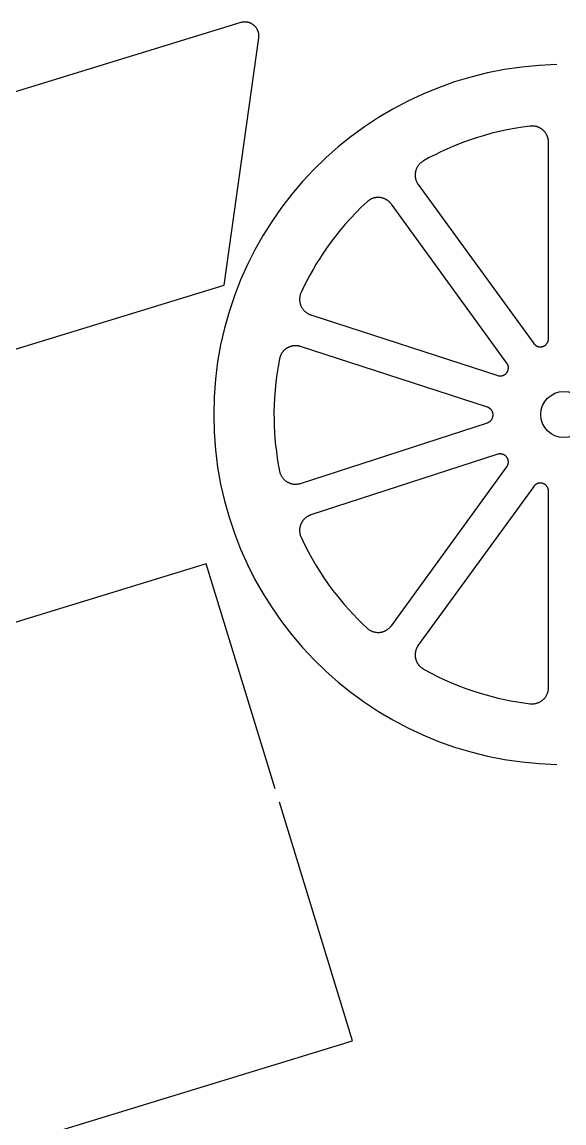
# Model space of a CAD drawing. Extents: x -2485 to -2143, y -68 to 535.
# Drawn here: x -2356 to -2317.3, y 356.3 to 435 of the extents above; entities that cross this region are included whole.
import ezdxf

# ---------------------------------------------------------------- set-up
doc = ezdxf.new("R2010")
doc.units = 0
doc.layers.add('Contorno', color=5, linetype='Continuous', true_color=0x0000ff)
doc.layers.add('Linha', color=1, linetype='Continuous')

msp = doc.modelspace()

# ---------------------------------------------------------------- linework, layer by layer
at = {"layer": 'Contorno'}
for points in [[(-2361.179, 410.163), (-2341.547, 416.187), (-2339.069, 433.838), (-2339.065, 433.867), (-2339.062, 433.898), (-2339.06, 433.928), (-2339.059, 433.959), (-2339.059, 433.99), (-2339.06, 434.021), (-2339.062, 434.053), (-2339.065, 434.084), (-2339.069, 434.115), (-2339.074, 434.147), (-2339.08, 434.178), (-2339.087, 434.209), (-2339.095, 434.24), (-2339.104, 434.271), (-2339.113, 434.301), (-2339.124, 434.331), (-2339.136, 434.361), (-2339.149, 434.39), (-2339.163, 434.419), (-2339.177, 434.448), (-2339.193, 434.476), (-2339.209, 434.503), (-2339.226, 434.53), (-2339.244, 434.556), (-2339.263, 434.581), (-2339.282, 434.606), (-2339.302, 434.63), (-2339.323, 434.653), (-2339.344, 434.675), (-2339.365, 434.697), (-2339.388, 434.717), (-2339.41, 434.737), (-2339.434, 434.757), (-2339.458, 434.775), (-2339.482, 434.793), (-2339.508, 434.811), (-2339.534, 434.827), (-2339.561, 434.843), (-2339.588, 434.859), (-2339.616, 434.873), (-2339.645, 434.886), (-2339.674, 434.899), (-2339.703, 434.911), (-2339.733, 434.922), (-2339.763, 434.932), (-2339.794, 434.941), (-2339.825, 434.949), (-2339.856, 434.956), (-2339.888, 434.962), (-2339.92, 434.967), (-2339.951, 434.971), (-2339.983, 434.974), (-2340.015, 434.976), (-2340.047, 434.976), (-2340.078, 434.976), (-2340.11, 434.975), (-2340.141, 434.973), (-2340.173, 434.97), (-2340.204, 434.966), (-2340.234, 434.961), (-2340.264, 434.955), (-2340.294, 434.949), (-2340.324, 434.941), (-2340.353, 434.933), (-2363.057, 427.966)], [(-2337.889, 380.195), (-2342.821, 396.268), (-2369.271, 388.153)], [(-2358.821, 354.094), (-2332.371, 362.21), (-2337.596, 379.239)]]:
    msp.add_lwpolyline(points, dxfattribs=at)
msp.add_circle((-2317.282, 406.939), 1.65, dxfattribs=at)
msp.add_arc((-2317.282, 406.939), 25, 91.14599, 268.85401, dxfattribs=at)
at = {"layer": 'Linha'}
for points in [[(-2319.564, 427.546), (-2319.595, 427.546), (-2319.625, 427.544), (-2319.655, 427.542), (-2319.684, 427.538), (-2320.247, 427.464), (-2320.803, 427.375), (-2321.351, 427.272), (-2321.891, 427.155), (-2322.423, 427.025), (-2322.946, 426.882), (-2323.46, 426.727), (-2323.964, 426.56), (-2324.384, 426.41), (-2324.804, 426.25), (-2325.224, 426.079), (-2325.643, 425.898), (-2326.062, 425.705), (-2326.48, 425.501), (-2326.896, 425.287), (-2327.31, 425.061), (-2327.344, 425.041), (-2327.378, 425.019), (-2327.411, 424.997), (-2327.444, 424.973), (-2327.475, 424.948), (-2327.506, 424.923), (-2327.535, 424.896), (-2327.564, 424.868), (-2327.592, 424.839), (-2327.619, 424.809), (-2327.645, 424.778), (-2327.669, 424.747), (-2327.693, 424.715), (-2327.715, 424.681), (-2327.737, 424.647), (-2327.757, 424.613), (-2327.776, 424.577), (-2327.793, 424.541), (-2327.81, 424.505), (-2327.825, 424.468), (-2327.839, 424.43), (-2327.851, 424.392), (-2327.863, 424.354), (-2327.873, 424.315), (-2327.881, 424.276), (-2327.888, 424.236), (-2327.894, 424.197), (-2327.899, 424.157), (-2327.902, 424.117), (-2327.904, 424.077), (-2327.904, 424.037), (-2327.903, 423.997), (-2327.901, 423.957), (-2327.897, 423.917), (-2327.892, 423.877), (-2327.885, 423.837), (-2327.877, 423.798), (-2327.868, 423.759), (-2327.858, 423.72), (-2327.846, 423.682), (-2327.832, 423.644), (-2327.818, 423.607), (-2327.802, 423.57), (-2327.785, 423.534), (-2327.767, 423.498), (-2327.747, 423.463), (-2327.727, 423.429), (-2327.705, 423.395), (-2327.682, 423.362), (-2319.437, 412.014), (-2319.425, 411.998), (-2319.412, 411.983), (-2319.399, 411.968), (-2319.386, 411.953), (-2319.371, 411.939), (-2319.357, 411.925), (-2319.342, 411.912), (-2319.326, 411.899), (-2319.31, 411.887), (-2319.294, 411.875), (-2319.277, 411.864), (-2319.26, 411.854), (-2319.243, 411.844), (-2319.225, 411.835), (-2319.207, 411.826), (-2319.188, 411.818), (-2319.17, 411.811), (-2319.151, 411.804), (-2319.132, 411.798), (-2319.113, 411.793), (-2319.093, 411.788), (-2319.073, 411.784), (-2319.054, 411.781), (-2319.034, 411.778), (-2319.014, 411.776), (-2318.994, 411.775), (-2318.974, 411.775), (-2318.954, 411.775), (-2318.934, 411.775), (-2318.914, 411.777), (-2318.894, 411.779), (-2318.874, 411.782), (-2318.854, 411.785), (-2318.835, 411.79), (-2318.815, 411.794), (-2318.796, 411.8), (-2318.777, 411.806), (-2318.758, 411.813), (-2318.74, 411.82), (-2318.721, 411.829), (-2318.703, 411.837), (-2318.686, 411.847), (-2318.668, 411.857), (-2318.651, 411.867), (-2318.635, 411.878), (-2318.618, 411.89), (-2318.603, 411.902), (-2318.587, 411.915), (-2318.572, 411.928), (-2318.558, 411.942), (-2318.544, 411.956), (-2318.53, 411.971), (-2318.517, 411.986), (-2318.505, 412.002), (-2318.493, 412.018), (-2318.482, 412.035), (-2318.471, 412.052), (-2318.461, 412.069), (-2318.451, 412.086), (-2318.442, 412.104), (-2318.434, 412.123), (-2318.426, 412.141), (-2318.419, 412.16), (-2318.412, 412.179), (-2318.407, 412.198), (-2318.402, 412.217), (-2318.397, 412.237), (-2318.393, 412.256), (-2318.39, 412.276), (-2318.388, 412.296), (-2318.386, 412.316), (-2318.385, 412.336), (-2318.385, 412.356), (-2318.385, 426.383), (-2318.385, 426.413), (-2318.386, 426.443), (-2318.388, 426.473), (-2318.391, 426.503), (-2318.395, 426.534), (-2318.399, 426.564), (-2318.404, 426.594), (-2318.41, 426.624), (-2318.417, 426.654), (-2318.424, 426.684), (-2318.433, 426.714), (-2318.442, 426.744), (-2318.452, 426.773), (-2318.463, 426.802), (-2318.474, 426.831), (-2318.487, 426.86), (-2318.5, 426.888), (-2318.514, 426.916), (-2318.529, 426.943), (-2318.544, 426.97), (-2318.56, 426.997), (-2318.577, 427.023), (-2318.594, 427.049), (-2318.612, 427.074), (-2318.63, 427.098), (-2318.65, 427.122), (-2318.669, 427.145), (-2318.69, 427.168), (-2318.71, 427.19), (-2318.731, 427.212), (-2318.753, 427.233), (-2318.775, 427.253), (-2318.798, 427.272), (-2318.821, 427.291), (-2318.845, 427.31), (-2318.869, 427.328), (-2318.894, 427.345), (-2318.92, 427.362), (-2318.946, 427.378), (-2318.972, 427.394), (-2318.999, 427.409), (-2319.027, 427.423), (-2319.054, 427.437), (-2319.083, 427.449), (-2319.111, 427.461), (-2319.14, 427.473), (-2319.17, 427.483), (-2319.199, 427.493), (-2319.229, 427.502), (-2319.259, 427.51), (-2319.289, 427.517), (-2319.32, 427.524), (-2319.35, 427.53), (-2319.381, 427.534), (-2319.411, 427.538), (-2319.442, 427.542), (-2319.473, 427.544), (-2319.503, 427.546), (-2319.534, 427.546), (-2319.564, 427.546)], [(-2321.792, 409.695), (-2321.772, 409.697), (-2321.753, 409.699), (-2321.733, 409.702), (-2321.713, 409.706), (-2321.694, 409.71), (-2321.674, 409.715), (-2321.655, 409.721), (-2321.636, 409.727), (-2321.617, 409.734), (-2321.599, 409.742), (-2321.58, 409.75), (-2321.563, 409.759), (-2321.545, 409.769), (-2321.528, 409.779), (-2321.511, 409.789), (-2321.494, 409.801), (-2321.478, 409.813), (-2321.462, 409.825), (-2321.447, 409.838), (-2321.432, 409.851), (-2321.418, 409.865), (-2321.404, 409.88), (-2321.391, 409.895), (-2321.378, 409.91), (-2321.365, 409.926), (-2321.354, 409.942), (-2321.342, 409.958), (-2321.332, 409.975), (-2321.322, 409.993), (-2321.312, 410.01), (-2321.303, 410.028), (-2321.295, 410.047), (-2321.288, 410.065), (-2321.281, 410.084), (-2321.275, 410.103), (-2321.269, 410.122), (-2321.264, 410.142), (-2321.26, 410.161), (-2321.256, 410.181), (-2321.253, 410.201), (-2321.251, 410.221), (-2321.249, 410.241), (-2321.248, 410.261), (-2321.248, 410.281), (-2321.249, 410.301), (-2321.25, 410.321), (-2321.252, 410.341), (-2321.255, 410.36), (-2321.258, 410.38), (-2321.262, 410.4), (-2321.266, 410.419), (-2321.272, 410.439), (-2321.278, 410.458), (-2321.284, 410.477), (-2321.291, 410.495), (-2321.299, 410.514), (-2321.308, 410.532), (-2321.317, 410.55), (-2321.327, 410.567), (-2321.337, 410.584), (-2321.348, 410.601), (-2321.359, 410.617), (-2329.604, 421.966), (-2329.622, 421.99), (-2329.641, 422.013), (-2329.66, 422.036), (-2329.68, 422.059), (-2329.701, 422.082), (-2329.722, 422.103), (-2329.744, 422.125), (-2329.766, 422.146), (-2329.79, 422.166), (-2329.813, 422.186), (-2329.838, 422.205), (-2329.863, 422.224), (-2329.888, 422.242), (-2329.914, 422.259), (-2329.94, 422.275), (-2329.967, 422.291), (-2329.994, 422.306), (-2330.022, 422.321), (-2330.05, 422.334), (-2330.078, 422.347), (-2330.107, 422.359), (-2330.136, 422.371), (-2330.165, 422.381), (-2330.194, 422.391), (-2330.223, 422.4), (-2330.253, 422.408), (-2330.283, 422.415), (-2330.312, 422.422), (-2330.342, 422.427), (-2330.372, 422.432), (-2330.402, 422.436), (-2330.431, 422.44), (-2330.461, 422.442), (-2330.491, 422.444), (-2330.521, 422.445), (-2330.551, 422.445), (-2330.582, 422.445), (-2330.612, 422.443), (-2330.643, 422.441), (-2330.674, 422.438), (-2330.704, 422.434), (-2330.735, 422.43), (-2330.765, 422.424), (-2330.796, 422.418), (-2330.826, 422.411), (-2330.856, 422.403), (-2330.886, 422.394), (-2330.915, 422.385), (-2330.945, 422.374), (-2330.974, 422.363), (-2331.003, 422.352), (-2331.031, 422.339), (-2331.059, 422.326), (-2331.087, 422.312), (-2331.114, 422.297), (-2331.141, 422.281), (-2331.167, 422.265), (-2331.193, 422.249), (-2331.218, 422.231), (-2331.242, 422.213), (-2331.266, 422.195), (-2331.29, 422.176), (-2331.313, 422.156), (-2331.335, 422.136), (-2331.746, 421.745), (-2332.144, 421.347), (-2332.526, 420.941), (-2332.895, 420.529), (-2333.248, 420.111), (-2333.588, 419.688), (-2333.912, 419.26), (-2334.222, 418.829), (-2334.474, 418.461), (-2334.719, 418.085), (-2334.959, 417.7), (-2335.191, 417.306), (-2335.417, 416.904), (-2335.635, 416.494), (-2335.845, 416.076), (-2336.047, 415.65), (-2336.064, 415.613), (-2336.078, 415.576), (-2336.092, 415.538), (-2336.104, 415.5), (-2336.115, 415.462), (-2336.125, 415.423), (-2336.133, 415.384), (-2336.14, 415.344), (-2336.145, 415.304), (-2336.15, 415.265), (-2336.152, 415.225), (-2336.154, 415.185), (-2336.154, 415.144), (-2336.153, 415.104), (-2336.15, 415.064), (-2336.146, 415.025), (-2336.14, 414.985), (-2336.133, 414.945), (-2336.125, 414.906), (-2336.116, 414.867), (-2336.105, 414.829), (-2336.093, 414.79), (-2336.079, 414.753), (-2336.064, 414.715), (-2336.048, 414.679), (-2336.031, 414.643), (-2336.012, 414.607), (-2335.993, 414.572), (-2335.972, 414.538), (-2335.95, 414.505), (-2335.926, 414.472), (-2335.902, 414.44), (-2335.876, 414.409), (-2335.85, 414.379), (-2335.822, 414.35), (-2335.794, 414.322), (-2335.764, 414.295), (-2335.734, 414.269), (-2335.703, 414.243), (-2335.671, 414.219), (-2335.638, 414.197), (-2335.604, 414.175), (-2335.57, 414.154), (-2335.535, 414.135), (-2335.499, 414.117), (-2335.463, 414.1), (-2335.426, 414.084), (-2335.388, 414.07), (-2335.35, 414.057), (-2322.01, 409.722), (-2321.991, 409.717), (-2321.971, 409.711), (-2321.952, 409.707), (-2321.932, 409.703), (-2321.912, 409.7), (-2321.892, 409.697), (-2321.872, 409.695), (-2321.852, 409.694), (-2321.832, 409.694), (-2321.812, 409.694), (-2321.792, 409.695)], [(-2336.359, 401.968), (-2336.319, 401.971), (-2336.28, 401.976), (-2336.24, 401.983), (-2336.201, 401.99), (-2336.162, 401.999), (-2336.123, 402.01), (-2336.085, 402.021), (-2322.744, 406.356), (-2322.725, 406.363), (-2322.706, 406.37), (-2322.688, 406.378), (-2322.67, 406.386), (-2322.652, 406.395), (-2322.634, 406.405), (-2322.617, 406.415), (-2322.6, 406.426), (-2322.584, 406.437), (-2322.568, 406.449), (-2322.552, 406.462), (-2322.537, 406.475), (-2322.522, 406.488), (-2322.508, 406.502), (-2322.494, 406.517), (-2322.481, 406.532), (-2322.468, 406.547), (-2322.456, 406.563), (-2322.444, 406.58), (-2322.433, 406.596), (-2322.423, 406.613), (-2322.413, 406.631), (-2322.404, 406.649), (-2322.395, 406.667), (-2322.387, 406.685), (-2322.38, 406.704), (-2322.373, 406.722), (-2322.367, 406.742), (-2322.361, 406.761), (-2322.357, 406.78), (-2322.352, 406.8), (-2322.349, 406.82), (-2322.346, 406.839), (-2322.344, 406.859), (-2322.343, 406.879), (-2322.342, 406.899), (-2322.342, 406.919), (-2322.343, 406.939), (-2322.344, 406.959), (-2322.346, 406.979), (-2322.349, 406.999), (-2322.352, 407.019), (-2322.357, 407.038), (-2322.361, 407.058), (-2322.367, 407.077), (-2322.373, 407.096), (-2322.38, 407.115), (-2322.387, 407.134), (-2322.395, 407.152), (-2322.404, 407.17), (-2322.413, 407.188), (-2322.423, 407.205), (-2322.433, 407.222), (-2322.444, 407.239), (-2322.456, 407.255), (-2322.468, 407.271), (-2322.481, 407.287), (-2322.494, 407.302), (-2322.508, 407.316), (-2322.522, 407.33), (-2322.537, 407.344), (-2322.552, 407.357), (-2322.568, 407.369), (-2322.584, 407.381), (-2322.6, 407.393), (-2322.617, 407.404), (-2322.634, 407.414), (-2322.652, 407.423), (-2322.67, 407.433), (-2322.688, 407.441), (-2322.706, 407.449), (-2322.725, 407.456), (-2322.744, 407.462), (-2336.085, 411.797), (-2336.113, 411.806), (-2336.142, 411.814), (-2336.171, 411.822), (-2336.201, 411.828), (-2336.231, 411.834), (-2336.261, 411.839), (-2336.291, 411.844), (-2336.322, 411.848), (-2336.352, 411.85), (-2336.383, 411.852), (-2336.414, 411.854), (-2336.445, 411.854), (-2336.476, 411.854), (-2336.507, 411.852), (-2336.538, 411.85), (-2336.569, 411.847), (-2336.6, 411.843), (-2336.631, 411.839), (-2336.662, 411.833), (-2336.692, 411.827), (-2336.722, 411.82), (-2336.752, 411.812), (-2336.782, 411.804), (-2336.811, 411.794), (-2336.84, 411.784), (-2336.869, 411.774), (-2336.897, 411.762), (-2336.925, 411.75), (-2336.953, 411.737), (-2336.98, 411.723), (-2337.006, 411.709), (-2337.032, 411.694), (-2337.058, 411.679), (-2337.083, 411.663), (-2337.108, 411.646), (-2337.133, 411.628), (-2337.157, 411.61), (-2337.181, 411.591), (-2337.204, 411.571), (-2337.227, 411.551), (-2337.25, 411.53), (-2337.272, 411.508), (-2337.293, 411.486), (-2337.314, 411.463), (-2337.334, 411.439), (-2337.354, 411.415), (-2337.373, 411.391), (-2337.392, 411.365), (-2337.409, 411.34), (-2337.426, 411.314), (-2337.443, 411.287), (-2337.458, 411.26), (-2337.473, 411.233), (-2337.487, 411.206), (-2337.501, 411.178), (-2337.513, 411.149), (-2337.525, 411.121), (-2337.536, 411.092), (-2337.546, 411.064), (-2337.555, 411.035), (-2337.564, 411.006), (-2337.572, 410.976), (-2337.579, 410.947), (-2337.585, 410.918), (-2337.688, 410.36), (-2337.775, 409.804), (-2337.846, 409.251), (-2337.902, 408.701), (-2337.943, 408.155), (-2337.968, 407.613), (-2337.98, 407.076), (-2337.977, 406.545), (-2337.964, 406.1), (-2337.942, 405.651), (-2337.909, 405.199), (-2337.866, 404.744), (-2337.812, 404.286), (-2337.747, 403.826), (-2337.672, 403.364), (-2337.585, 402.901), (-2337.576, 402.861), (-2337.567, 402.822), (-2337.555, 402.784), (-2337.543, 402.746), (-2337.529, 402.708), (-2337.514, 402.671), (-2337.498, 402.635), (-2337.48, 402.599), (-2337.461, 402.563), (-2337.441, 402.529), (-2337.42, 402.495), (-2337.397, 402.461), (-2337.374, 402.429), (-2337.349, 402.397), (-2337.324, 402.366), (-2337.297, 402.337), (-2337.269, 402.308), (-2337.24, 402.28), (-2337.211, 402.253), (-2337.18, 402.227), (-2337.149, 402.202), (-2337.116, 402.178), (-2337.083, 402.156), (-2337.049, 402.134), (-2337.015, 402.114), (-2336.979, 402.095), (-2336.944, 402.077), (-2336.907, 402.061), (-2336.87, 402.045), (-2336.832, 402.031), (-2336.794, 402.019), (-2336.756, 402.007), (-2336.717, 401.997), (-2336.678, 401.988), (-2336.639, 401.981), (-2336.599, 401.975), (-2336.559, 401.97), (-2336.519, 401.967), (-2336.479, 401.965), (-2336.439, 401.965), (-2336.399, 401.965), (-2336.359, 401.968)], [(-2321.348, 403.218), (-2321.337, 403.234), (-2321.327, 403.251), (-2321.317, 403.269), (-2321.308, 403.287), (-2321.299, 403.305), (-2321.291, 403.323), (-2321.284, 403.342), (-2321.278, 403.361), (-2321.272, 403.38), (-2321.266, 403.399), (-2321.262, 403.419), (-2321.258, 403.438), (-2321.254, 403.458), (-2321.252, 403.478), (-2321.25, 403.498), (-2321.249, 403.518), (-2321.248, 403.538), (-2321.248, 403.558), (-2321.249, 403.578), (-2321.251, 403.598), (-2321.253, 403.618), (-2321.256, 403.638), (-2321.26, 403.657), (-2321.264, 403.677), (-2321.269, 403.696), (-2321.274, 403.716), (-2321.281, 403.735), (-2321.288, 403.753), (-2321.295, 403.772), (-2321.303, 403.79), (-2321.312, 403.808), (-2321.322, 403.826), (-2321.332, 403.843), (-2321.342, 403.86), (-2321.354, 403.877), (-2321.365, 403.893), (-2321.378, 403.909), (-2321.39, 403.924), (-2321.404, 403.939), (-2321.418, 403.953), (-2321.432, 403.967), (-2321.447, 403.981), (-2321.462, 403.994), (-2321.478, 404.006), (-2321.494, 404.018), (-2321.511, 404.029), (-2321.528, 404.04), (-2321.545, 404.05), (-2321.563, 404.06), (-2321.58, 404.068), (-2321.599, 404.077), (-2321.617, 404.084), (-2321.636, 404.091), (-2321.655, 404.098), (-2321.674, 404.103), (-2321.694, 404.108), (-2321.713, 404.113), (-2321.733, 404.116), (-2321.753, 404.119), (-2321.772, 404.122), (-2321.792, 404.123), (-2321.812, 404.124), (-2321.832, 404.125), (-2321.852, 404.124), (-2321.872, 404.123), (-2321.892, 404.121), (-2321.912, 404.119), (-2321.932, 404.116), (-2321.952, 404.112), (-2321.971, 404.107), (-2321.99, 404.102), (-2322.01, 404.096), (-2335.35, 399.762), (-2335.379, 399.752), (-2335.407, 399.742), (-2335.435, 399.73), (-2335.463, 399.719), (-2335.49, 399.706), (-2335.518, 399.692), (-2335.545, 399.678), (-2335.572, 399.663), (-2335.598, 399.647), (-2335.624, 399.631), (-2335.65, 399.614), (-2335.675, 399.596), (-2335.7, 399.577), (-2335.725, 399.558), (-2335.749, 399.538), (-2335.772, 399.517), (-2335.795, 399.496), (-2335.817, 399.474), (-2335.839, 399.452), (-2335.86, 399.429), (-2335.88, 399.405), (-2335.9, 399.381), (-2335.918, 399.357), (-2335.937, 399.332), (-2335.954, 399.307), (-2335.971, 399.281), (-2335.987, 399.255), (-2336.003, 399.229), (-2336.017, 399.203), (-2336.031, 399.176), (-2336.044, 399.149), (-2336.056, 399.122), (-2336.068, 399.094), (-2336.079, 399.066), (-2336.089, 399.038), (-2336.099, 399.009), (-2336.108, 398.98), (-2336.116, 398.95), (-2336.123, 398.921), (-2336.13, 398.891), (-2336.136, 398.86), (-2336.141, 398.83), (-2336.145, 398.799), (-2336.149, 398.768), (-2336.151, 398.737), (-2336.153, 398.706), (-2336.154, 398.675), (-2336.154, 398.644), (-2336.153, 398.613), (-2336.152, 398.582), (-2336.149, 398.551), (-2336.146, 398.52), (-2336.142, 398.489), (-2336.137, 398.459), (-2336.132, 398.428), (-2336.125, 398.398), (-2336.118, 398.368), (-2336.11, 398.338), (-2336.101, 398.309), (-2336.092, 398.28), (-2336.082, 398.252), (-2336.071, 398.224), (-2336.059, 398.196), (-2336.047, 398.169), (-2335.803, 397.656), (-2335.546, 397.155), (-2335.279, 396.666), (-2335.001, 396.188), (-2334.712, 395.723), (-2334.415, 395.269), (-2334.109, 394.828), (-2333.794, 394.4), (-2333.522, 394.047), (-2333.24, 393.698), (-2332.948, 393.351), (-2332.645, 393.008), (-2332.333, 392.67), (-2332.01, 392.335), (-2331.677, 392.006), (-2331.335, 391.682), (-2331.305, 391.656), (-2331.274, 391.63), (-2331.242, 391.605), (-2331.21, 391.582), (-2331.177, 391.56), (-2331.143, 391.538), (-2331.108, 391.518), (-2331.072, 391.5), (-2331.036, 391.482), (-2331, 391.466), (-2330.963, 391.451), (-2330.925, 391.437), (-2330.887, 391.425), (-2330.848, 391.414), (-2330.809, 391.404), (-2330.77, 391.395), (-2330.731, 391.388), (-2330.691, 391.383), (-2330.651, 391.378), (-2330.611, 391.375), (-2330.571, 391.374), (-2330.531, 391.373), (-2330.491, 391.375), (-2330.451, 391.377), (-2330.411, 391.381), (-2330.372, 391.386), (-2330.332, 391.393), (-2330.293, 391.401), (-2330.254, 391.411), (-2330.215, 391.421), (-2330.177, 391.433), (-2330.139, 391.447), (-2330.102, 391.461), (-2330.065, 391.477), (-2330.029, 391.494), (-2329.993, 391.513), (-2329.958, 391.532), (-2329.924, 391.553), (-2329.891, 391.575), (-2329.858, 391.598), (-2329.826, 391.623), (-2329.795, 391.648), (-2329.765, 391.674), (-2329.735, 391.702), (-2329.707, 391.73), (-2329.68, 391.759), (-2329.654, 391.79), (-2329.628, 391.821), (-2329.604, 391.853), (-2321.359, 403.201), (-2321.348, 403.218)], [(-2327.879, 390.011), (-2327.885, 389.98), (-2327.89, 389.949), (-2327.895, 389.919), (-2327.898, 389.888), (-2327.901, 389.857), (-2327.903, 389.826), (-2327.904, 389.795), (-2327.904, 389.764), (-2327.903, 389.733), (-2327.902, 389.703), (-2327.9, 389.672), (-2327.897, 389.642), (-2327.893, 389.612), (-2327.888, 389.582), (-2327.883, 389.553), (-2327.877, 389.523), (-2327.87, 389.494), (-2327.863, 389.465), (-2327.854, 389.436), (-2327.845, 389.407), (-2327.835, 389.379), (-2327.825, 389.35), (-2327.813, 389.322), (-2327.801, 389.293), (-2327.788, 389.265), (-2327.774, 389.238), (-2327.759, 389.21), (-2327.744, 389.183), (-2327.728, 389.157), (-2327.711, 389.131), (-2327.693, 389.105), (-2327.675, 389.08), (-2327.656, 389.055), (-2327.637, 389.031), (-2327.617, 389.007), (-2327.596, 388.984), (-2327.575, 388.961), (-2327.553, 388.939), (-2327.53, 388.918), (-2327.507, 388.898), (-2327.484, 388.878), (-2327.46, 388.858), (-2327.436, 388.84), (-2327.411, 388.822), (-2327.386, 388.805), (-2327.361, 388.788), (-2327.335, 388.773), (-2327.309, 388.758), (-2326.811, 388.487), (-2326.309, 388.232), (-2325.804, 387.994), (-2325.299, 387.771), (-2324.792, 387.564), (-2324.285, 387.372), (-2323.778, 387.195), (-2323.272, 387.033), (-2322.844, 386.908), (-2322.41, 386.791), (-2321.97, 386.682), (-2321.524, 386.583), (-2321.072, 386.492), (-2320.615, 386.412), (-2320.152, 386.341), (-2319.684, 386.28), (-2319.644, 386.276), (-2319.604, 386.273), (-2319.564, 386.272), (-2319.524, 386.272), (-2319.484, 386.274), (-2319.444, 386.277), (-2319.404, 386.281), (-2319.365, 386.287), (-2319.325, 386.294), (-2319.286, 386.302), (-2319.247, 386.312), (-2319.209, 386.323), (-2319.171, 386.335), (-2319.133, 386.349), (-2319.096, 386.364), (-2319.059, 386.38), (-2319.023, 386.397), (-2318.988, 386.416), (-2318.953, 386.436), (-2318.919, 386.457), (-2318.885, 386.479), (-2318.853, 386.503), (-2318.821, 386.527), (-2318.79, 386.553), (-2318.76, 386.579), (-2318.731, 386.607), (-2318.703, 386.636), (-2318.676, 386.665), (-2318.65, 386.696), (-2318.625, 386.727), (-2318.601, 386.759), (-2318.579, 386.792), (-2318.557, 386.826), (-2318.537, 386.861), (-2318.517, 386.896), (-2318.499, 386.932), (-2318.483, 386.968), (-2318.467, 387.005), (-2318.453, 387.042), (-2318.44, 387.08), (-2318.429, 387.119), (-2318.418, 387.158), (-2318.409, 387.197), (-2318.402, 387.236), (-2318.396, 387.276), (-2318.391, 387.315), (-2318.387, 387.355), (-2318.385, 387.395), (-2318.385, 387.435), (-2318.385, 401.463), (-2318.385, 401.483), (-2318.386, 401.503), (-2318.388, 401.523), (-2318.39, 401.542), (-2318.393, 401.562), (-2318.397, 401.582), (-2318.402, 401.601), (-2318.407, 401.621), (-2318.412, 401.64), (-2318.419, 401.659), (-2318.426, 401.678), (-2318.434, 401.696), (-2318.442, 401.714), (-2318.451, 401.732), (-2318.461, 401.75), (-2318.471, 401.767), (-2318.482, 401.784), (-2318.493, 401.8), (-2318.505, 401.816), (-2318.517, 401.832), (-2318.53, 401.847), (-2318.544, 401.862), (-2318.558, 401.876), (-2318.572, 401.89), (-2318.587, 401.904), (-2318.603, 401.916), (-2318.618, 401.929), (-2318.635, 401.94), (-2318.651, 401.951), (-2318.668, 401.962), (-2318.686, 401.972), (-2318.703, 401.981), (-2318.721, 401.99), (-2318.74, 401.998), (-2318.758, 402.006), (-2318.777, 402.013), (-2318.796, 402.019), (-2318.815, 402.024), (-2318.835, 402.029), (-2318.854, 402.033), (-2318.874, 402.037), (-2318.894, 402.04), (-2318.914, 402.042), (-2318.934, 402.043), (-2318.954, 402.044), (-2318.974, 402.044), (-2318.994, 402.044), (-2319.014, 402.042), (-2319.034, 402.04), (-2319.054, 402.038), (-2319.073, 402.034), (-2319.093, 402.03), (-2319.112, 402.026), (-2319.132, 402.02), (-2319.151, 402.014), (-2319.17, 402.007), (-2319.188, 402), (-2319.207, 401.992), (-2319.225, 401.984), (-2319.243, 401.974), (-2319.26, 401.965), (-2319.277, 401.954), (-2319.294, 401.943), (-2319.31, 401.932), (-2319.326, 401.919), (-2319.342, 401.907), (-2319.357, 401.894), (-2319.371, 401.88), (-2319.386, 401.866), (-2319.399, 401.851), (-2319.412, 401.836), (-2319.425, 401.82), (-2319.437, 401.804), (-2327.682, 390.456), (-2327.699, 390.432), (-2327.716, 390.407), (-2327.732, 390.381), (-2327.747, 390.355), (-2327.762, 390.329), (-2327.777, 390.302), (-2327.79, 390.274), (-2327.803, 390.246), (-2327.815, 390.218), (-2327.827, 390.189), (-2327.837, 390.16), (-2327.847, 390.131), (-2327.857, 390.101), (-2327.865, 390.071), (-2327.873, 390.041), (-2327.879, 390.011)]]:
    msp.add_lwpolyline(points, dxfattribs=at)

doc.saveas('drawing.dxf')
